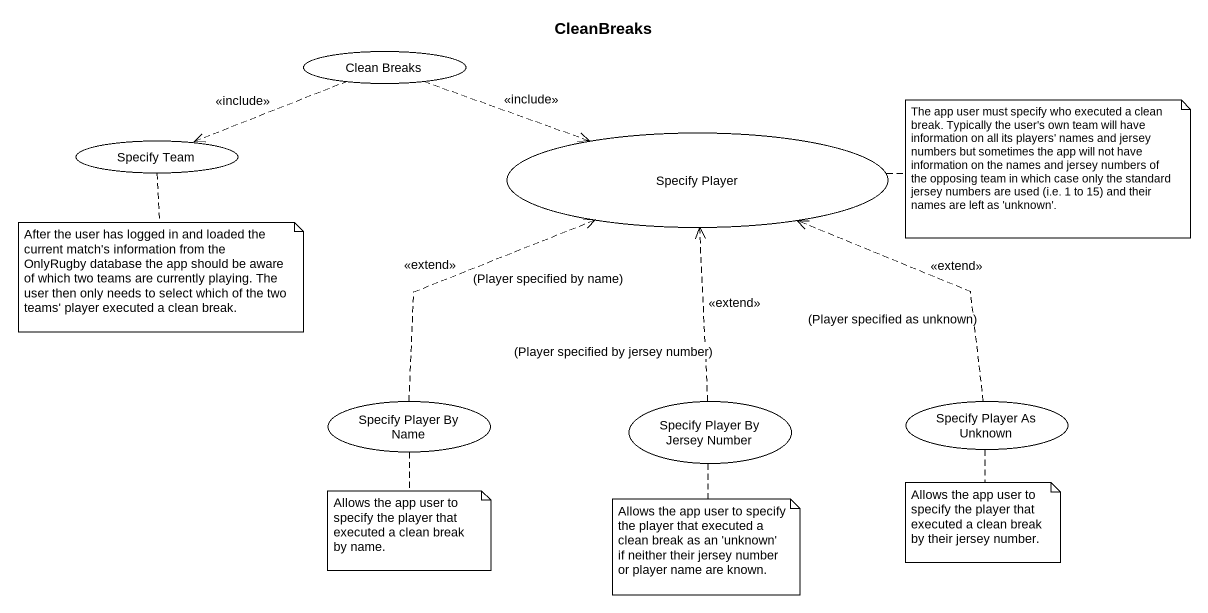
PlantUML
@startuml
title CleanBreaks
usecase "Clean Breaks" as Clean_Breaks
usecase "Specify Player" as Specify_Player
usecase "Specify Team" as Specify_Team
usecase "Specify Player By Name" as Specify_Player_By_Name
usecase "Specify Player By Jersey Number" as Specify_Player_By_Jersey
usecase "Specify Player As Unknown" as Specify_Player_As_Unknown
Clean_Breaks .right.> Specify_Player : <<include>>
Clean_Breaks .left.> Specify_Team : <<include>>
Specify_Player_By_Name .up.> Specify_Player : <<extend>>\n(Player specified by name)
Specify_Player_By_Jersey .up.> Specify_Player : <<extend>>\n(Player specified by jersey number)
Specify_Player_As_Unknown .up.> Specify_Player : <<extend>>\n(Player specified as unknown)
note right of Specify_Player : The app user must specify who executed a clean break. Typically the user's own team will have information on all its players' names and jersey numbers but sometimes the app will not have information on the names and jersey numbers of the opposing team in which case only the standard jersey numbers are used (i.e. 1 to 15) and their names are left as 'unknown'.
note bottom of Specify_Team : After the user has logged in and loaded the current match's information from the OnlyRugby database the app should be aware of which two teams are currently playing. The user then only needs to select which of the two teams' player executed a clean break.
note bottom of Specify_Player_By_Name : Allows the app user to specify the player that executed a clean break by name.
note bottom of Specify_Player_By_Jersey : Allows the app user to specify the player that executed a clean break as an 'unknown' if neither their jersey number or player name are known.
note bottom of Specify_Player_As_Unknown : Allows the app user to specify the player that executed a clean break by their jersey number.
@enduml
